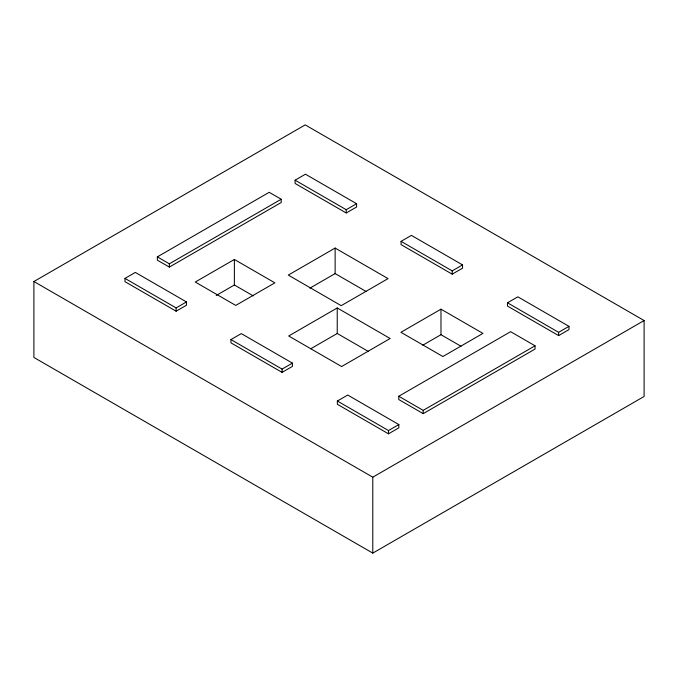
<?xml version="1.0" encoding="UTF-8"?>
<svg xmlns="http://www.w3.org/2000/svg" width="678" height="678" viewBox="0 0 678 678"><rect width="100%" height="100%" fill="white"/><g stroke="black" fill="none" stroke-linecap="round" stroke-linejoin="round"><path stroke-width="1.02" d="M33.9 281.523L305.21 124.888L644.1 320.541L644.1 396.477L372.79 553.112L33.9 357.459L33.9 281.523L372.79 477.185L644.1 320.541M157.347 256.877L269.191 192.306L281.201 199.239L281.201 202.51L169.347 267.081L157.347 260.157L157.347 256.877L169.347 263.81L281.201 199.239M124.981 278.404L135.329 272.42L186.467 301.947L186.467 305.219L176.111 311.194L124.981 281.675L124.981 278.404L176.111 307.922L186.467 301.947M295.099 180.187L305.456 174.204L356.586 203.731L356.586 207.002L346.229 212.977L295.099 183.458L295.099 180.187L346.229 209.705L356.586 203.731M234.376 259.462L195.264 282.048L235.758 305.422L274.87 282.845L234.376 259.462L234.376 284.989L253.275 295.905M216.18 295.498L234.376 284.989M335.127 248.055L288.286 275.099L341.212 305.659L388.053 278.616L335.127 248.055L335.127 273.59L366.154 291.498M309.905 288.15L335.127 273.59M230.935 339.576L241.292 333.601L292.43 363.12L292.43 366.391L282.073 372.375L230.935 342.848L230.935 339.576L282.073 369.103L292.43 363.12M401.062 241.36L411.41 235.385L462.549 264.903L462.549 268.174L452.192 274.158L401.062 244.631L401.062 241.36L452.192 270.878L462.549 264.903M337.237 307.956L288.684 335.983L341.61 366.544L390.164 338.508L337.237 307.956L337.237 333.483L368.264 351.39M310.668 348.823L337.237 333.483M440.98 309.168L400.927 332.296L442.887 356.526L482.939 333.398L440.98 309.168L440.98 334.703L461.048 346.289M422.775 345.212L440.98 334.703M337.364 401.02L347.721 395.045L398.85 424.572L398.85 427.843L388.502 433.818L337.364 404.3L337.364 401.02L388.502 430.547L398.85 424.572M507.491 302.803L517.839 296.828L568.978 326.347L568.978 329.618L558.621 335.602L507.491 306.075L507.491 302.803L558.621 332.33L568.978 326.347M398.757 396.257L510.61 331.686L535.044 345.797L535.044 349.068L423.199 413.639L398.757 399.537L398.757 396.257L423.199 410.368L535.044 345.797M558.621 332.33L558.621 335.602M452.192 270.878L452.192 274.158M423.199 410.368L423.199 413.639M388.502 430.547L388.502 433.818M372.79 477.185L372.79 553.112M346.229 209.705L346.229 212.977M282.073 369.103L282.073 372.375M176.111 307.922L176.111 311.194M169.347 263.81L169.347 267.081"/></g></svg>
